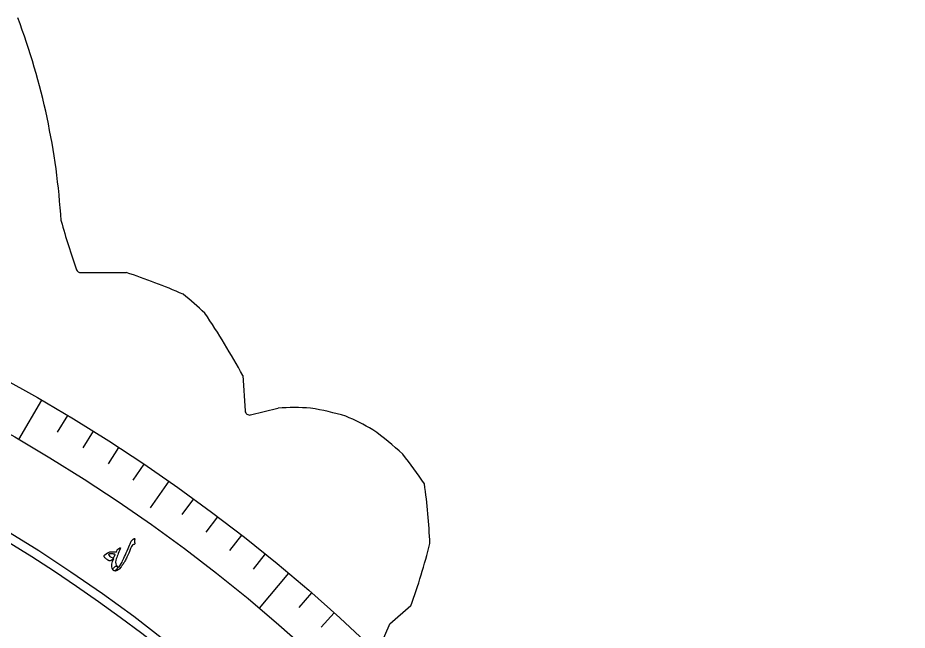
# Model space of a CAD drawing. Header units: millimetres. Extents: x -59 to 59, y -59 to 86.
# Drawn here: x 28.55 to 58.7, y 43.03 to 63.79 of the extents above; entities that cross this region are included whole.
import ezdxf

# ---------------------------------------------------------------- set-up
doc = ezdxf.new("R2010")
doc.units = ezdxf.units.MM
for name, color, linetype in [('CUT_INNER', 6, 'Continuous'), ('CUT_OUTER', 1, 'Continuous'), ('ENGRAVE', 7, 'Continuous'), ('ENGRAVE_FINE', 8, 'Continuous'), ('TEXT', 5, 'Continuous')]:
    doc.layers.add(name, color=color, linetype=linetype)

msp = doc.modelspace()

# ---------------------------------------------------------------- linework, layer by layer
at = {"layer": 'CUT_INNER'}
for centre, radius, start, end in [((0.0002, -0.0002), 53.9849, 92.29856, 25.31274), ((0.0007, 0.0006), 53.9841, 25.31224, 87.7023)]:
    msp.add_arc(centre, radius, start, end, dxfattribs=at)
at = {"layer": 'CUT_OUTER'}
for points in [[(30.0198, 56.914), (30.022, 56.9027)], [(30.6826, 55.1567), (32.223, 55.1567), (32.2264, 55.1566)], [(36.1775, 51.6651), (36.1779, 51.6615), (36.2577, 50.4659)], [(36.4437, 50.3304), (37.3679, 50.5613), (37.3724, 50.5621)], [(41.8751, 43.8548), (41.8726, 43.8524), (41.1657, 43.2334)], [(41.1267, 43.1797), (40.9026, 42.6579)]]:
    msp.add_lwpolyline(points, dxfattribs=at)
for centre, radius, start, end in [((6.4602, 55.4818), 23.6031, 3.47896, 20.62067), ((51.4508, 62.7603), 22.215, 195.28841, 199.76517), ((30.6826, 55.3067), 0.15, 203.09368, 270), ((25.1303, 33.627), 22.6689, 66.53652, 71.75791), ((27.3098, 45.8543), 10.9668, 46.2657, 51.37002), ((14.8185, 40.1138), 24.2824, 28.40518, 34.2451), ((36.4074, 50.4759), 0.15, 183.82059, 284.02903), ((37.9241, 41.5988), 8.9803, 86.48231, 93.52183), ((36.6528, 39.9336), 10.7836, 73.75369, 80.27148), ((36.2742, 42.3515), 8.6311, 60.01081, 66.83328), ((33.6636, 40.334), 11.7503, 47.51992, 53.89128), ((30.0929, 39.8592), 14.695, 33.59074, 38.46467), ((23.691, 45.2722), 18.8401, 2.11694, 8.29232), ((20.3589, 51.5565), 22.8531, 340.30521, 345.84559), ((41.2645, 43.1206), 0.15, 131.20545, 156.76336)]:
    msp.add_arc(centre, radius, start, end, dxfattribs=at)
at = {"layer": 'ENGRAVE'}
for points in [[(29.3496, 50.8349), (28.5772, 49.4972)], [(33.6684, 48.0835), (33.0356, 47.1797)], [(37.7311, 44.9661), (36.7382, 43.7829)]]:
    msp.add_lwpolyline(points, dxfattribs=at)
for radius in [58.6991, 57.1545, 54.2859]:
    msp.add_circle((0, 0), radius, dxfattribs=at)
at = {"layer": 'ENGRAVE_FINE'}
for points in [[(30.2323, 50.3149), (29.8913, 49.7475)], [(31.1058, 49.7797), (30.755, 49.2183)], [(31.9698, 49.2292), (31.6093, 48.674)], [(32.8241, 48.6638), (32.4539, 48.115)], [(34.5025, 47.4886), (34.1134, 46.953)], [(35.326, 46.8792), (34.9276, 46.3505)], [(36.1388, 46.2555), (35.7312, 45.7339)], [(36.9405, 45.6178), (36.5239, 45.1033)], [(38.5101, 44.3008), (38.0758, 43.8012)], [(39.2774, 43.6219), (38.8344, 43.13)]]:
    msp.add_lwpolyline(points, dxfattribs=at)
at = {"layer": 'TEXT'}
for points in [[(32.4857, 46.1332), (32.4928, 46.1379), (32.4994, 46.1402), (32.5055, 46.1401), (32.5113, 46.1374), (32.5153, 46.1335), (32.5177, 46.1284), (32.5185, 46.1221), (32.5177, 46.1147), (32.5106, 46.0787), (32.508, 46.0443), (32.5101, 46.0114), (32.5168, 45.98), (32.5176, 45.9677), (32.514, 45.9572), (32.5061, 45.9485), (32.4938, 45.9417), (32.4866, 45.9387), (32.4792, 45.9358), (32.4718, 45.933), (32.4643, 45.9302), (32.4568, 45.9275), (32.4493, 45.9246), (32.442, 45.9217), (32.4347, 45.9188), (32.4263, 45.9052), (32.4069, 45.8642), (32.3766, 45.7959), (32.3352, 45.7002), (32.3126, 45.6475), (32.291, 45.5983), (32.2706, 45.5524), (32.2513, 45.5099), (32.233, 45.4709), (32.2159, 45.4356), (32.1998, 45.404), (32.1847, 45.376), (32.17, 45.3501), (32.1547, 45.3245), (32.139, 45.2992), (32.1227, 45.2744), (32.1059, 45.2498), (32.0885, 45.2253), (32.0704, 45.2011), (32.0517, 45.1771), (31.9834, 45.1005), (31.9215, 45.0524), (31.8662, 45.0328), (31.8173, 45.0418), (31.7987, 45.0541), (31.7878, 45.0696), (31.7847, 45.0883), (31.7893, 45.11), (31.7994, 45.1322), (31.8131, 45.1523), (31.8301, 45.1702), (31.8507, 45.1858), (31.8724, 45.1984), (31.8909, 45.2044), (31.9063, 45.2038), (31.9185, 45.1965), (31.927, 45.1896), (31.9346, 45.1834), (31.9414, 45.1779), (31.9473, 45.1732), (31.9525, 45.1693), (31.9573, 45.1664), (31.9616, 45.1644), (31.9655, 45.1634), (31.9857, 45.1791), (32.0093, 45.2082), (32.0362, 45.2505), (32.0665, 45.3061), (32.0835, 45.3399), (32.1024, 45.379), (32.1233, 45.4234), (32.1462, 45.4731), (32.1712, 45.5281), (32.1984, 45.5885), (32.2278, 45.6543), (32.2595, 45.7254), (32.2903, 45.795), (32.3172, 45.8563), (32.3402, 45.9092), (32.3594, 45.9538), (32.3747, 45.9899), (32.3864, 46.0175), (32.3944, 46.0366), (32.3986, 46.0472), (32.4052, 46.0604), (32.4142, 46.073), (32.4258, 46.0852), (32.4398, 46.097), (32.4474, 46.1023), (32.4546, 46.1075), (32.4612, 46.1124), (32.4672, 46.117), (32.4726, 46.1214), (32.4776, 46.1256), (32.4819, 46.1295), (32.4857, 46.1332)], [(31.8781, 45.4046), (31.8667, 45.3394), (31.8699, 45.2828), (31.8876, 45.2349), (31.9199, 45.1956), (31.9284, 45.1843), (31.9316, 45.1702), (31.9295, 45.1532), (31.9221, 45.1334), (31.917, 45.1237), (31.9115, 45.1141), (31.9055, 45.1046), (31.8991, 45.0951), (31.8921, 45.0859), (31.8844, 45.0772), (31.8761, 45.0689), (31.867, 45.0612), (31.8511, 45.0492), (31.8373, 45.0418), (31.8257, 45.0389), (31.8163, 45.0404), (31.794, 45.0562), (31.7754, 45.0754), (31.7604, 45.098), (31.7492, 45.1241), (31.7386, 45.1907), (31.744, 45.2694), (31.7654, 45.3603), (31.8027, 45.4635), (31.7536, 45.4213), (31.712, 45.394), (31.6778, 45.3817), (31.6511, 45.3842), (31.6394, 45.3896), (31.6274, 45.3957), (31.615, 45.4026), (31.6022, 45.4102), (31.589, 45.4187), (31.5753, 45.428), (31.561, 45.4381), (31.5463, 45.4491), (31.5197, 45.4703), (31.5003, 45.488), (31.488, 45.5023), (31.4828, 45.5132), (31.4786, 45.5373), (31.4803, 45.558), (31.4878, 45.5752), (31.5011, 45.5888), (31.5516, 45.6251), (31.5924, 45.6521), (31.6235, 45.6697), (31.6449, 45.6779), (31.67, 45.6834), (31.6965, 45.6873), (31.7245, 45.6897), (31.754, 45.6905), (31.785, 45.6899), (31.8174, 45.6877), (31.8513, 45.6839), (31.8866, 45.6786), (31.9163, 45.7384), (31.9202, 45.7454), (31.9238, 45.7518), (31.9272, 45.7576), (31.9303, 45.7628), (31.9333, 45.7674), (31.9364, 45.7712), (31.9395, 45.7741), (31.9427, 45.7763), (32.0143, 45.8209), (32.0257, 45.8255), (32.0312, 45.8212), (32.0307, 45.808), (32.0242, 45.7858), (31.9995, 45.7339), (31.9768, 45.6831), (31.956, 45.6334), (31.9371, 45.585), (31.9199, 45.5378), (31.9044, 45.492), (31.8904, 45.4476), (31.8781, 45.4046)], [(31.8511, 45.5988), (31.8394, 45.6027), (31.8272, 45.6064), (31.8144, 45.6101), (31.801, 45.6136), (31.787, 45.6167), (31.7722, 45.6191), (31.7566, 45.6208), (31.7403, 45.6217), (31.7243, 45.6224), (31.7085, 45.6222), (31.6931, 45.621), (31.678, 45.6188), (31.6634, 45.6155), (31.6492, 45.6112), (31.6355, 45.6057), (31.6223, 45.5992), (31.6435, 45.5638), (31.6755, 45.5336), (31.7184, 45.5086), (31.7722, 45.4888), (31.7828, 45.4889), (31.7936, 45.4935), (31.8046, 45.5028), (31.8158, 45.5167)]]:
    msp.add_lwpolyline(points, close=True, dxfattribs=at)

doc.saveas('drawing.dxf')
